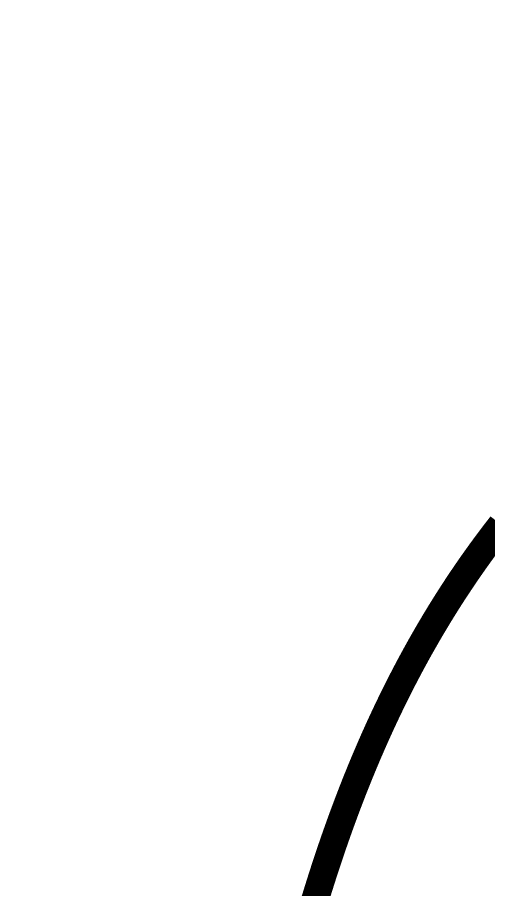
# Model space of a CAD drawing. Header units: inches. Extents: x -1574 to 492, y -294 to 234.
# Drawn here: x -738.393 to -736.261, y -148.552 to -144.599 of the extents above; entities that cross this region are included whole.
import ezdxf

# ---------------------------------------------------------------- set-up
doc = ezdxf.new("R2010")
doc.units = ezdxf.units.IN
doc.header["$MEASUREMENT"] = 0
doc.layers.add('EXTERIOR DIMS', color=7, linetype='Continuous')
doc.layers.add('EXTERIOR ELEC EQUIP', color=190, linetype='Continuous')
doc.styles.get("Standard").update_dxf_attribs({"font": 'ARIAL.TTF'})
doc.dimstyles.get("Standard").update_dxf_attribs({"dimtxt": 0.18, "dimasz": 0.18, "dimexe": 0.18, "dimexo": 0.0625, "dimgap": 0.09, "dimtad": 0, "dimtih": 1, "dimtoh": 1, "dimdec": 4, "dimzin": 0, "dimdsep": 46, "dimtxsty": 'Standard', "dimcen": 0.09, "dimadec": 0, "dimazin": 0, "dimtfac": 1, "dimtdec": 4, "dimtofl": 0, "dimtmove": 0, "dimatfit": 3, "dimfxl": 0, "dimtolj": 1, "dimtzin": 0, "dimarcsym": 0})

# ---------------------------------------------------------------- blocks, each defined once
blk = doc.blocks.new('*D95')
at = {"layer": 'Defpoints', "color": 0, "transparency": 16777216}
for p in [(-797.4576, -71.9047), (-797.4576, -114.9002), (-730.293, -152.1456)]:
    blk.add_point(p, dxfattribs=at)
at = {"layer": 'EXTERIOR DIMS', "color": 0, "lineweight": -2, "transparency": 16777216}
for p, q in [((-797.4576, -114.8377), (-797.4576, -71.7247)), ((-730.293, -152.0831), (-730.293, -71.7247)), ((-797.2776, -71.9047), (-764.2872, -71.9047)), ((-730.473, -71.9047), (-763.4633, -71.9047))]:
    blk.add_line(p, q, dxfattribs=at)
at = {"layer": 'EXTERIOR DIMS', "color": 0, "transparency": 16777216}
for points in [[(-797.2776, -71.8747), (-797.2776, -71.9347), (-797.4576, -71.9047)], [(-730.473, -71.8747), (-730.473, -71.9347), (-730.293, -71.9047)]]:
    blk.add_solid(points, dxfattribs=at)
at = {"layer": 'EXTERIOR DIMS', "color": 0, "transparency": 16777216, "insert": (-763.8753, -71.9047), "char_height": 0.18, "attachment_point": 5}
blk.add_mtext('\\A1;5\'-7 {\\H0.7x;\\S1/4;}"', dxfattribs=at)

msp = doc.modelspace()

# ---------------------------------------------------------------- linework, layer by layer
at = {"layer": 'EXTERIOR ELEC EQUIP', "color": 60, "const_width": 0.125}
msp.add_lwpolyline([(-737.047, -148.61434), (-737.04669, -148.61334), (-737.04639, -148.61234), (-737.04608, -148.61134), (-737.04578, -148.61034), (-737.04548, -148.60934), (-737.04517, -148.60834), (-737.04487, -148.60734), (-737.04456, -148.60634), (-737.04426, -148.60534), (-737.04396, -148.60434), (-737.04365, -148.60334), (-737.04335, -148.60234), (-737.04304, -148.60134), (-737.04274, -148.60034), (-737.04243, -148.59934), (-737.04213, -148.59834), (-737.04182, -148.59734), (-737.04152, -148.59634), (-737.04121, -148.59534), (-737.04091, -148.59434), (-737.0406, -148.59335), (-737.04029, -148.59235), (-737.03999, -148.59135), (-737.03968, -148.59035), (-737.03938, -148.58936), (-737.03907, -148.58836), (-737.03877, -148.58736), (-737.03846, -148.58636), (-737.03815, -148.58537), (-737.03785, -148.58437), (-737.03754, -148.58337), (-737.03723, -148.58238), (-737.03693, -148.58138), (-737.03662, -148.58038), (-737.03631, -148.57939), (-737.03601, -148.57839), (-737.0357, -148.5774), (-737.03539, -148.5764), (-737.03509, -148.57541), (-737.03478, -148.57441), (-737.03447, -148.57342), (-737.03416, -148.57242), (-737.03386, -148.57143), (-737.03355, -148.57043), (-737.03324, -148.56944), (-737.03293, -148.56844), (-737.03263, -148.56745), (-737.03232, -148.56646), (-737.03201, -148.56546), (-737.0317, -148.56447), (-737.03139, -148.56348), (-737.03108, -148.56248), (-737.03078, -148.56149), (-737.03047, -148.5605), (-737.03016, -148.55951), (-737.02985, -148.55851), (-737.02954, -148.55752), (-737.02923, -148.55653), (-737.02892, -148.55554), (-737.02861, -148.55455), (-737.0283, -148.55355), (-737.028, -148.55256), (-737.02769, -148.55157), (-737.02738, -148.55058), (-737.02707, -148.54959), (-737.02676, -148.5486), (-737.02645, -148.54761), (-737.02614, -148.54662), (-737.02583, -148.54563), (-737.02552, -148.54464), (-737.02521, -148.54365), (-737.0249, -148.54266), (-737.02459, -148.54167), (-737.02428, -148.54068), (-737.02397, -148.53969), (-737.02365, -148.5387), (-737.02334, -148.53771), (-737.02303, -148.53672), (-737.02272, -148.53573), (-737.02241, -148.53475), (-737.0221, -148.53376), (-737.02179, -148.53277), (-737.02148, -148.53178), (-737.02117, -148.53079), (-737.02085, -148.52981), (-737.02054, -148.52882), (-737.02023, -148.52783), (-737.01992, -148.52685), (-737.01961, -148.52586), (-737.01929, -148.52487), (-737.01898, -148.52389), (-737.01867, -148.5229), (-737.01836, -148.52191), (-737.01805, -148.52093), (-737.01773, -148.51994), (-737.01742, -148.51896), (-737.01711, -148.51797), (-737.0168, -148.51698), (-737.01648, -148.516), (-737.01617, -148.51501), (-737.01586, -148.51403), (-737.01554, -148.51304), (-737.01523, -148.51206), (-737.01492, -148.51108), (-737.0146, -148.51009), (-737.01429, -148.50911), (-737.01398, -148.50812), (-737.01366, -148.50714), (-737.01335, -148.50616), (-737.01303, -148.50517), (-737.01272, -148.50419), (-737.01241, -148.50321), (-737.01209, -148.50222), (-737.01178, -148.50124), (-737.01146, -148.50026), (-737.01115, -148.49928), (-737.01083, -148.4983), (-737.01052, -148.49731), (-737.0102, -148.49633), (-737.00989, -148.49535), (-737.00958, -148.49437), (-737.00926, -148.49339), (-737.00894, -148.49241), (-737.00863, -148.49143), (-737.00831, -148.49044), (-737.008, -148.48946), (-737.00768, -148.48848), (-737.00737, -148.4875), (-737.00705, -148.48652), (-737.00674, -148.48554), (-737.00642, -148.48456), (-737.0061, -148.48358), (-737.00579, -148.48261), (-737.00547, -148.48163), (-737.00516, -148.48065), (-737.00484, -148.47967), (-737.00452, -148.47869), (-737.00421, -148.47771), (-737.00389, -148.47673), (-737.00357, -148.47575), (-737.00326, -148.47478), (-737.00294, -148.4738), (-737.00262, -148.47282), (-737.0023, -148.47184), (-737.00199, -148.47087), (-737.00167, -148.46989), (-737.00135, -148.46891), (-737.00103, -148.46793), (-737.00072, -148.46696), (-737.0004, -148.46598), (-737.00008, -148.46501), (-736.99976, -148.46403), (-736.99944, -148.46305), (-736.99913, -148.46208), (-736.99881, -148.4611), (-736.99849, -148.46013), (-736.99817, -148.45915), (-736.99785, -148.45818), (-736.99753, -148.4572), (-736.99722, -148.45623), (-736.9969, -148.45525), (-736.99658, -148.45428), (-736.99626, -148.4533), (-736.99594, -148.45233), (-736.99562, -148.45135), (-736.9953, -148.45038), (-736.99498, -148.44941), (-736.99466, -148.44843), (-736.99434, -148.44746), (-736.99402, -148.44649), (-736.9937, -148.44551), (-736.99338, -148.44454), (-736.99306, -148.44357), (-736.99274, -148.4426), (-736.99242, -148.44162), (-736.9921, -148.44065), (-736.99178, -148.43968), (-736.99146, -148.43871), (-736.99114, -148.43774), (-736.99082, -148.43677), (-736.9905, -148.43579), (-736.99018, -148.43482), (-736.98986, -148.43385), (-736.98954, -148.43288), (-736.98922, -148.43191), (-736.98889, -148.43094), (-736.98857, -148.42997), (-736.98825, -148.429), (-736.98793, -148.42803), (-736.98761, -148.42706), (-736.98729, -148.42609), (-736.98696, -148.42512), (-736.98664, -148.42415), (-736.98632, -148.42318), (-736.986, -148.42222), (-736.98568, -148.42125), (-736.98535, -148.42028), (-736.98503, -148.41931), (-736.98471, -148.41834), (-736.98439, -148.41737), (-736.98406, -148.41641), (-736.98374, -148.41544), (-736.98342, -148.41447), (-736.9831, -148.4135), (-736.98277, -148.41254), (-736.98245, -148.41157), (-736.98213, -148.4106), (-736.9818, -148.40964), (-736.98148, -148.40867), (-736.98116, -148.4077), (-736.98083, -148.40674), (-736.98051, -148.40577), (-736.98018, -148.40481), (-736.97986, -148.40384), (-736.97954, -148.40288), (-736.97921, -148.40191), (-736.97889, -148.40095), (-736.97856, -148.39998), (-736.97824, -148.39902), (-736.97791, -148.39805), (-736.97759, -148.39709), (-736.97726, -148.39612), (-736.97694, -148.39516), (-736.97661, -148.39419), (-736.97629, -148.39323), (-736.97596, -148.39227), (-736.97564, -148.3913), (-736.97531, -148.39034), (-736.97499, -148.38938), (-736.97466, -148.38842), (-736.97434, -148.38745), (-736.97401, -148.38649), (-736.97369, -148.38553), (-736.97336, -148.38457), (-736.97303, -148.3836), (-736.97271, -148.38264), (-736.97238, -148.38168), (-736.97205, -148.38072), (-736.97173, -148.37976), (-736.9714, -148.3788), (-736.97108, -148.37784), (-736.97075, -148.37687), (-736.97042, -148.37591), (-736.97009, -148.37495), (-736.96977, -148.37399), (-736.96944, -148.37303), (-736.96911, -148.37207), (-736.96879, -148.37111), (-736.96846, -148.37015), (-736.96813, -148.3692), (-736.9678, -148.36824), (-736.96748, -148.36728), (-736.96715, -148.36632), (-736.96682, -148.36536), (-736.96649, -148.3644), (-736.96616, -148.36344), (-736.96584, -148.36248), (-736.96551, -148.36153), (-736.96518, -148.36057), (-736.96485, -148.35961), (-736.96452, -148.35865), (-736.96419, -148.3577), (-736.96386, -148.35674), (-736.96354, -148.35578), (-736.96321, -148.35483), (-736.96288, -148.35387), (-736.96255, -148.35291), (-736.96222, -148.35196), (-736.96189, -148.351), (-736.96156, -148.35004), (-736.96123, -148.34909), (-736.9609, -148.34813), (-736.96057, -148.34718), (-736.96024, -148.34622), (-736.95991, -148.34527), (-736.95958, -148.34431), (-736.95925, -148.34336), (-736.95892, -148.3424), (-736.95859, -148.34145), (-736.95826, -148.34049), (-736.95793, -148.33954), (-736.9576, -148.33859), (-736.95727, -148.33763), (-736.95694, -148.33668), (-736.95661, -148.33573), (-736.95628, -148.33477), (-736.95594, -148.33382), (-736.95561, -148.33287), (-736.95528, -148.33191), (-736.95495, -148.33096), (-736.95462, -148.33001), (-736.95429, -148.32906), (-736.95396, -148.32811), (-736.95362, -148.32715), (-736.95329, -148.3262), (-736.95296, -148.32525), (-736.95263, -148.3243), (-736.9523, -148.32335), (-736.95196, -148.3224), (-736.95163, -148.32145), (-736.9513, -148.3205), (-736.95097, -148.31955), (-736.95063, -148.3186), (-736.9503, -148.31765), (-736.94997, -148.3167), (-736.94963, -148.31575), (-736.9493, -148.3148), (-736.94897, -148.31385), (-736.94863, -148.3129), (-736.9483, -148.31195), (-736.94797, -148.311), (-736.94763, -148.31005), (-736.9473, -148.3091), (-736.94697, -148.30816), (-736.94663, -148.30721), (-736.9463, -148.30626), (-736.94596, -148.30531), (-736.94563, -148.30436), (-736.9453, -148.30342), (-736.94496, -148.30247), (-736.94463, -148.30152), (-736.94429, -148.30058), (-736.94396, -148.29963), (-736.94362, -148.29868), (-736.94329, -148.29774), (-736.94295, -148.29679), (-736.94262, -148.29584), (-736.94228, -148.2949), (-736.94195, -148.29395), (-736.94161, -148.29301), (-736.94128, -148.29206), (-736.94094, -148.29112), (-736.9406, -148.29017), (-736.94027, -148.28923), (-736.93993, -148.28828), (-736.9396, -148.28734), (-736.93926, -148.28639), (-736.93892, -148.28545), (-736.93859, -148.2845), (-736.93825, -148.28356), (-736.93792, -148.28262), (-736.93758, -148.28167), (-736.93724, -148.28073), (-736.93691, -148.27979), (-736.93657, -148.27884), (-736.93623, -148.2779), (-736.93589, -148.27696), (-736.93556, -148.27602), (-736.93522, -148.27507), (-736.93488, -148.27413), (-736.93455, -148.27319), (-736.93421, -148.27225), (-736.93387, -148.27131), (-736.93353, -148.27037), (-736.93319, -148.26942), (-736.93286, -148.26848), (-736.93252, -148.26754), (-736.93218, -148.2666), (-736.93184, -148.26566), (-736.9315, -148.26472), (-736.93116, -148.26378), (-736.93083, -148.26284), (-736.93049, -148.2619), (-736.93015, -148.26096), (-736.92981, -148.26002), (-736.92947, -148.25908), (-736.92913, -148.25814), (-736.92879, -148.25721), (-736.92845, -148.25627), (-736.92811, -148.25533), (-736.92777, -148.25439), (-736.92743, -148.25345), (-736.9271, -148.25251), (-736.92676, -148.25158), (-736.92642, -148.25064), (-736.92608, -148.2497), (-736.92574, -148.24876), (-736.9254, -148.24783), (-736.92505, -148.24689), (-736.92471, -148.24595), (-736.92437, -148.24502), (-736.92403, -148.24408), (-736.92369, -148.24314), (-736.92335, -148.24221), (-736.92301, -148.24127), (-736.92267, -148.24034), (-736.92233, -148.2394), (-736.92199, -148.23846), (-736.92165, -148.23753), (-736.9213, -148.23659), (-736.92096, -148.23566), (-736.92062, -148.23472), (-736.92028, -148.23379), (-736.91994, -148.23286), (-736.9196, -148.23192), (-736.91925, -148.23099), (-736.91891, -148.23005), (-736.91857, -148.22912), (-736.91823, -148.22819), (-736.91789, -148.22725), (-736.91754, -148.22632), (-736.9172, -148.22539), (-736.91686, -148.22445), (-736.91651, -148.22352), (-736.91617, -148.22259), (-736.91583, -148.22166), (-736.91549, -148.22073), (-736.91514, -148.21979), (-736.9148, -148.21886), (-736.91446, -148.21793), (-736.91411, -148.217), (-736.91377, -148.21607), (-736.91343, -148.21514), (-736.91308, -148.21421), (-736.91274, -148.21328), (-736.91239, -148.21235), (-736.91205, -148.21141), (-736.91171, -148.21048), (-736.91136, -148.20955), (-736.91102, -148.20863), (-736.91067, -148.2077), (-736.91033, -148.20677), (-736.90998, -148.20584), (-736.90964, -148.20491), (-736.90929, -148.20398), (-736.90895, -148.20305), (-736.9086, -148.20212), (-736.90826, -148.20119), (-736.90791, -148.20027), (-736.90757, -148.19934), (-736.90722, -148.19841), (-736.90688, -148.19748), (-736.90653, -148.19655), (-736.90618, -148.19563), (-736.90584, -148.1947), (-736.90549, -148.19377), (-736.90515, -148.19285), (-736.9048, -148.19192), (-736.90445, -148.19099), (-736.90411, -148.19007), (-736.90376, -148.18914), (-736.90341, -148.18821), (-736.90307, -148.18729), (-736.90272, -148.18636), (-736.90237, -148.18544), (-736.90203, -148.18451), (-736.90168, -148.18359), (-736.90133, -148.18266), (-736.90098, -148.18174), (-736.90064, -148.18081), (-736.90029, -148.17989), (-736.89994, -148.17897), (-736.89959, -148.17804), (-736.89925, -148.17712), (-736.8989, -148.17619), (-736.89855, -148.17527), (-736.8982, -148.17435), (-736.89785, -148.17342), (-736.89751, -148.1725), (-736.89716, -148.17158), (-736.89681, -148.17066), (-736.89646, -148.16973), (-736.89611, -148.16881), (-736.89576, -148.16789), (-736.89541, -148.16697), (-736.89506, -148.16605), (-736.89472, -148.16512), (-736.89437, -148.1642), (-736.89402, -148.16328), (-736.89367, -148.16236), (-736.89332, -148.16144), (-736.89297, -148.16052), (-736.89262, -148.1596), (-736.89227, -148.15868), (-736.89192, -148.15776), (-736.89157, -148.15684), (-736.89122, -148.15592), (-736.89087, -148.155), (-736.89052, -148.15408), (-736.89017, -148.15316), (-736.88982, -148.15224), (-736.88947, -148.15132), (-736.88912, -148.15041), (-736.88876, -148.14949), (-736.88841, -148.14857), (-736.88806, -148.14765), (-736.88771, -148.14673), (-736.88736, -148.14581), (-736.88701, -148.1449), (-736.88666, -148.14398), (-736.88631, -148.14306), (-736.88595, -148.14215), (-736.8856, -148.14123), (-736.88525, -148.14031), (-736.8849, -148.1394), (-736.88455, -148.13848), (-736.88419, -148.13756), (-736.88384, -148.13665), (-736.88349, -148.13573), (-736.88314, -148.13482), (-736.88278, -148.1339), (-736.88243, -148.13298), (-736.88208, -148.13207), (-736.88173, -148.13115), (-736.88137, -148.13024), (-736.88102, -148.12933), (-736.88067, -148.12841), (-736.88031, -148.1275), (-736.87996, -148.12658), (-736.87961, -148.12567), (-736.87925, -148.12476), (-736.8789, -148.12384), (-736.87854, -148.12293), (-736.87819, -148.12202), (-736.87784, -148.1211), (-736.87748, -148.12019), (-736.87713, -148.11928), (-736.87677, -148.11836), (-736.87642, -148.11745), (-736.87606, -148.11654), (-736.87571, -148.11563), (-736.87536, -148.11472), (-736.875, -148.1138), (-736.87465, -148.11289), (-736.87429, -148.11198), (-736.87393, -148.11107), (-736.87358, -148.11016), (-736.87322, -148.10925), (-736.87287, -148.10834), (-736.87251, -148.10743), (-736.87216, -148.10652), (-736.8718, -148.10561), (-736.87145, -148.1047), (-736.87109, -148.10379), (-736.87073, -148.10288), (-736.87038, -148.10197), (-736.87002, -148.10106), (-736.86966, -148.10015), (-736.86931, -148.09924), (-736.86895, -148.09834), (-736.8686, -148.09743), (-736.86824, -148.09652), (-736.86788, -148.09561), (-736.86752, -148.0947), (-736.86717, -148.0938), (-736.86681, -148.09289), (-736.86645, -148.09198), (-736.8661, -148.09107), (-736.86574, -148.09017), (-736.86538, -148.08926), (-736.86502, -148.08835), (-736.86466, -148.08745), (-736.86431, -148.08654), (-736.86395, -148.08564), (-736.86359, -148.08473), (-736.86323, -148.08382), (-736.86287, -148.08292), (-736.86252, -148.08201), (-736.86216, -148.08111), (-736.8618, -148.0802), (-736.86144, -148.0793), (-736.86108, -148.07839), (-736.86072, -148.07749), (-736.86036, -148.07659), (-736.86, -148.07568), (-736.85964, -148.07478), (-736.85928, -148.07387), (-736.85893, -148.07297), (-736.85857, -148.07207), (-736.85821, -148.07116), (-736.85785, -148.07026), (-736.85749, -148.06936), (-736.85713, -148.06846), (-736.85677, -148.06755), (-736.85641, -148.06665), (-736.85605, -148.06575), (-736.85569, -148.06485), (-736.85532, -148.06395), (-736.85496, -148.06304), (-736.8546, -148.06214), (-736.85424, -148.06124), (-736.85388, -148.06034), (-736.85352, -148.05944), (-736.85316, -148.05854), (-736.8528, -148.05764), (-736.85244, -148.05674), (-736.85208, -148.05584), (-736.85171, -148.05494), (-736.85135, -148.05404), (-736.85099, -148.05314), (-736.85063, -148.05224), (-736.85027, -148.05134), (-736.8499, -148.05044), (-736.84954, -148.04954), (-736.84918, -148.04864), (-736.84882, -148.04774), (-736.84846, -148.04685), (-736.84809, -148.04595), (-736.84773, -148.04505), (-736.84737, -148.04415), (-736.847, -148.04326), (-736.84664, -148.04236), (-736.84628, -148.04146), (-736.84591, -148.04056), (-736.84555, -148.03967), (-736.84519, -148.03877), (-736.84482, -148.03787), (-736.84446, -148.03698), (-736.8441, -148.03608), (-736.84373, -148.03518), (-736.84337, -148.03429), (-736.84301, -148.03339), (-736.84264, -148.0325), (-736.84228, -148.0316), (-736.84191, -148.03071), (-736.84155, -148.02981), (-736.84118, -148.02892), (-736.84082, -148.02802), (-736.84045, -148.02713), (-736.84009, -148.02623), (-736.83972, -148.02534), (-736.83936, -148.02445), (-736.83899, -148.02355), (-736.83863, -148.02266), (-736.83826, -148.02177), (-736.8379, -148.02087), (-736.83753, -148.01998), (-736.83717, -148.01909), (-736.8368, -148.0182), (-736.83644, -148.0173), (-736.83607, -148.01641), (-736.8357, -148.01552), (-736.83534, -148.01463), (-736.83497, -148.01373), (-736.8346, -148.01284), (-736.83424, -148.01195), (-736.83387, -148.01106), (-736.8335, -148.01017), (-736.83314, -148.00928), (-736.83277, -148.00839), (-736.8324, -148.0075), (-736.83204, -148.00661), (-736.83167, -148.00572), (-736.8313, -148.00483), (-736.83093, -148.00394), (-736.83057, -148.00305), (-736.8302, -148.00216), (-736.82983, -148.00127), (-736.82946, -148.00038), (-736.8291, -147.99949), (-736.82873, -147.9986), (-736.82836, -147.99772), (-736.82799, -147.99683), (-736.82762, -147.99594), (-736.82725, -147.99505), (-736.82689, -147.99416), (-736.82652, -147.99328), (-736.82615, -147.99239), (-736.82578, -147.9915), (-736.82541, -147.99061), (-736.82504, -147.98973), (-736.82467, -147.98884), (-736.8243, -147.98795), (-736.82393, -147.98707), (-736.82356, -147.98618), (-736.82319, -147.9853), (-736.82283, -147.98441), (-736.82246, -147.98352), (-736.82209, -147.98264), (-736.82172, -147.98175), (-736.82135, -147.98087), (-736.82098, -147.97998), (-736.8206, -147.9791), (-736.82023, -147.97821), (-736.81986, -147.97733), (-736.81949, -147.97645), (-736.81912, -147.97556), (-736.81875, -147.97468), (-736.81838, -147.97379), (-736.81801, -147.97291), (-736.81764, -147.97203), (-736.81727, -147.97114), (-736.8169, -147.97026), (-736.81652, -147.96938), (-736.81615, -147.9685), (-736.81578, -147.96761), (-736.81541, -147.96673), (-736.81504, -147.96585), (-736.81467, -147.96497), (-736.81429, -147.96409), (-736.81392, -147.9632), (-736.81355, -147.96232), (-736.81318, -147.96144), (-736.8128, -147.96056), (-736.81243, -147.95968), (-736.81206, -147.9588), (-736.81169, -147.95792), (-736.81131, -147.95704), (-736.81094, -147.95616), (-736.81057, -147.95528), (-736.81019, -147.9544), (-736.80982, -147.95352), (-736.80945, -147.95264), (-736.80907, -147.95176), (-736.8087, -147.95088), (-736.80833, -147.95), (-736.80795, -147.94912), (-736.80758, -147.94825), (-736.8072, -147.94737), (-736.80683, -147.94649), (-736.80646, -147.94561), (-736.80608, -147.94473), (-736.80571, -147.94386), (-736.80533, -147.94298), (-736.80496, -147.9421), (-736.80458, -147.94123), (-736.80421, -147.94035), (-736.80383, -147.93947), (-736.80346, -147.9386), (-736.80308, -147.93772), (-736.80271, -147.93684), (-736.80233, -147.93597), (-736.80196, -147.93509), (-736.80158, -147.93422), (-736.80121, -147.93334), (-736.80083, -147.93246), (-736.80045, -147.93159), (-736.80008, -147.93071), (-736.7997, -147.92984), (-736.79933, -147.92897), (-736.79895, -147.92809), (-736.79857, -147.92722), (-736.7982, -147.92634), (-736.79782, -147.92547), (-736.79744, -147.9246), (-736.79707, -147.92372), (-736.79669, -147.92285), (-736.79631, -147.92198), (-736.79594, -147.9211), (-736.79556, -147.92023), (-736.79518, -147.91936), (-736.7948, -147.91848), (-736.79443, -147.91761), (-736.79405, -147.91674), (-736.79367, -147.91587), (-736.79329, -147.915), (-736.79292, -147.91413), (-736.79254, -147.91325), (-736.79216, -147.91238), (-736.79178, -147.91151), (-736.7914, -147.91064), (-736.79102, -147.90977), (-736.79065, -147.9089), (-736.79027, -147.90803), (-736.78989, -147.90716), (-736.78951, -147.90629), (-736.78913, -147.90542), (-736.78875, -147.90455), (-736.78837, -147.90368), (-736.78799, -147.90281), (-736.78761, -147.90194), (-736.78723, -147.90107), (-736.78685, -147.90021), (-736.78647, -147.89934), (-736.78609, -147.89847), (-736.78572, -147.8976), (-736.78534, -147.89673), (-736.78495, -147.89586), (-736.78457, -147.895), (-736.78419, -147.89413), (-736.78381, -147.89326), (-736.78343, -147.8924), (-736.78305, -147.89153), (-736.78267, -147.89066), (-736.78229, -147.8898), (-736.78191, -147.88893), (-736.78153, -147.88806), (-736.78115, -147.8872), (-736.78077, -147.88633), (-736.78039, -147.88547), (-736.78, -147.8846), (-736.77962, -147.88373), (-736.77924, -147.88287), (-736.77886, -147.882), (-736.77848, -147.88114), (-736.7781, -147.88027), (-736.77771, -147.87941), (-736.77733, -147.87855), (-736.77695, -147.87768), (-736.77657, -147.87682), (-736.77618, -147.87595), (-736.7758, -147.87509), (-736.77542, -147.87423), (-736.77504, -147.87336), (-736.77465, -147.8725), (-736.77427, -147.87164), (-736.77389, -147.87078), (-736.7735, -147.86991), (-736.77312, -147.86905), (-736.77274, -147.86819), (-736.77235, -147.86733), (-736.77197, -147.86647), (-736.77159, -147.8656), (-736.7712, -147.86474), (-736.77082, -147.86388), (-736.77044, -147.86302), (-736.77005, -147.86216), (-736.76967, -147.8613), (-736.76928, -147.86044), (-736.7689, -147.85958), (-736.76851, -147.85872), (-736.76813, -147.85786), (-736.76774, -147.857), (-736.76736, -147.85614), (-736.76697, -147.85528), (-736.76659, -147.85442), (-736.7662, -147.85356), (-736.76582, -147.8527), (-736.76543, -147.85184), (-736.76505, -147.85098), (-736.76466, -147.85013), (-736.76428, -147.84927), (-736.76389, -147.84841), (-736.76351, -147.84755), (-736.76312, -147.84669), (-736.76273, -147.84584), (-736.76235, -147.84498), (-736.76196, -147.84412), (-736.76158, -147.84327), (-736.76119, -147.84241), (-736.7608, -147.84155), (-736.76042, -147.8407), (-736.76003, -147.83984), (-736.75964, -147.83898), (-736.75926, -147.83813), (-736.75887, -147.83727), (-736.75848, -147.83642), (-736.75809, -147.83556), (-736.75771, -147.83471), (-736.75732, -147.83385), (-736.75693, -147.833), (-736.75654, -147.83214), (-736.75616, -147.83129), (-736.75577, -147.83043), (-736.75538, -147.82958), (-736.75499, -147.82872), (-736.7546, -147.82787), (-736.75422, -147.82702), (-736.75383, -147.82616), (-736.75344, -147.82531), (-736.75305, -147.82446), (-736.75266, -147.8236), (-736.75227, -147.82275), (-736.75188, -147.8219), (-736.75149, -147.82105), (-736.75111, -147.82019), (-736.75072, -147.81934), (-736.75033, -147.81849), (-736.74994, -147.81764), (-736.74955, -147.81679), (-736.74916, -147.81594), (-736.74877, -147.81508), (-736.74838, -147.81423), (-736.74799, -147.81338), (-736.7476, -147.81253), (-736.74721, -147.81168), (-736.74682, -147.81083), (-736.74643, -147.80998), (-736.74604, -147.80913), (-736.74565, -147.80828), (-736.74526, -147.80743), (-736.74487, -147.80658), (-736.74447, -147.80573), (-736.74408, -147.80488), (-736.74369, -147.80404), (-736.7433, -147.80319), (-736.74291, -147.80234), (-736.74252, -147.80149), (-736.74213, -147.80064), (-736.74174, -147.79979), (-736.74134, -147.79895), (-736.74095, -147.7981), (-736.74056, -147.79725), (-736.74017, -147.7964), (-736.73978, -147.79556), (-736.73938, -147.79471), (-736.73899, -147.79386), (-736.7386, -147.79302), (-736.73821, -147.79217), (-736.73781, -147.79132), (-736.73742, -147.79048), (-736.73703, -147.78963), (-736.73664, -147.78879), (-736.73624, -147.78794), (-736.73585, -147.78709), (-736.73546, -147.78625), (-736.73506, -147.7854), (-736.73467, -147.78456), (-736.73428, -147.78372), (-736.73388, -147.78287), (-736.73349, -147.78203), (-736.7331, -147.78118), (-736.7327, -147.78034), (-736.73231, -147.77949), (-736.73191, -147.77865), (-736.73152, -147.77781), (-736.73113, -147.77696), (-736.73073, -147.77612), (-736.73034, -147.77528), (-736.72994, -147.77444), (-736.72955, -147.77359), (-736.72915, -147.77275), (-736.72876, -147.77191), (-736.72836, -147.77107), (-736.72797, -147.77023), (-736.72757, -147.76938), (-736.72718, -147.76854), (-736.72678, -147.7677), (-736.72639, -147.76686), (-736.72599, -147.76602), (-736.72559, -147.76518), (-736.7252, -147.76434), (-736.7248, -147.7635), (-736.72441, -147.76266), (-736.72401, -147.76182), (-736.72361, -147.76098), (-736.72322, -147.76014), (-736.72282, -147.7593), (-736.72242, -147.75846), (-736.72203, -147.75762), (-736.72163, -147.75678), (-736.72123, -147.75594), (-736.72084, -147.7551), (-736.72044, -147.75426), (-736.72004, -147.75343), (-736.71965, -147.75259), (-736.71925, -147.75175), (-736.71885, -147.75091), (-736.71845, -147.75007), (-736.71806, -147.74924), (-736.71766, -147.7484), (-736.71726, -147.74756), (-736.71686, -147.74673), (-736.71646, -147.74589), (-736.71607, -147.74505), (-736.71567, -147.74422), (-736.71527, -147.74338), (-736.71487, -147.74254), (-736.71447, -147.74171), (-736.71407, -147.74087), (-736.71367, -147.74004), (-736.71328, -147.7392), (-736.71288, -147.73837), (-736.71248, -147.73753), (-736.71208, -147.7367), (-736.71168, -147.73586), (-736.71128, -147.73503), (-736.71088, -147.73419), (-736.71048, -147.73336), (-736.71008, -147.73253), (-736.70968, -147.73169), (-736.70928, -147.73086), (-736.70888, -147.73002), (-736.70848, -147.72919), (-736.70808, -147.72836), (-736.70768, -147.72753), (-736.70728, -147.72669), (-736.70688, -147.72586), (-736.70648, -147.72503), (-736.70608, -147.7242), (-736.70568, -147.72336), (-736.70528, -147.72253), (-736.70488, -147.7217), (-736.70447, -147.72087), (-736.70407, -147.72004), (-736.70367, -147.71921), (-736.70327, -147.71838), (-736.70287, -147.71754), (-736.70247, -147.71671), (-736.70207, -147.71588), (-736.70166, -147.71505), (-736.70126, -147.71422), (-736.70086, -147.71339), (-736.70046, -147.71256), (-736.70006, -147.71173), (-736.69965, -147.7109), (-736.69925, -147.71008), (-736.69885, -147.70925), (-736.69845, -147.70842), (-736.69804, -147.70759), (-736.69764, -147.70676), (-736.69724, -147.70593), (-736.69683, -147.7051), (-736.69643, -147.70428), (-736.69603, -147.70345), (-736.69562, -147.70262), (-736.69522, -147.70179), (-736.69482, -147.70097), (-736.69441, -147.70014), (-736.69401, -147.69931), (-736.69361, -147.69849), (-736.6932, -147.69766), (-736.6928, -147.69683), (-736.69239, -147.69601), (-736.69199, -147.69518), (-736.69158, -147.69435), (-736.69118, -147.69353), (-736.69078, -147.6927), (-736.69037, -147.69188), (-736.68997, -147.69105), (-736.68956, -147.69023), (-736.68916, -147.6894), (-736.68875, -147.68858), (-736.68835, -147.68775), (-736.68794, -147.68693), (-736.68754, -147.6861), (-736.68713, -147.68528), (-736.68672, -147.68446), (-736.68632, -147.68363), (-736.68591, -147.68281), (-736.68551, -147.68199), (-736.6851, -147.68116), (-736.6847, -147.68034), (-736.68429, -147.67952), (-736.68388, -147.6787), (-736.68348, -147.67787), (-736.68307, -147.67705), (-736.68266, -147.67623), (-736.68226, -147.67541), (-736.68185, -147.67459), (-736.68144, -147.67376), (-736.68104, -147.67294), (-736.68063, -147.67212), (-736.68022, -147.6713), (-736.67981, -147.67048), (-736.67941, -147.66966), (-736.679, -147.66884), (-736.67859, -147.66802), (-736.67818, -147.6672), (-736.67778, -147.66638), (-736.67737, -147.66556), (-736.67696, -147.66474), (-736.67655, -147.66392), (-736.67614, -147.6631), (-736.67574, -147.66228), (-736.67533, -147.66146), (-736.67492, -147.66064), (-736.67451, -147.65982), (-736.6741, -147.65901), (-736.67369, -147.65819), (-736.67328, -147.65737), (-736.67287, -147.65655), (-736.67247, -147.65573), (-736.67206, -147.65492), (-736.67165, -147.6541), (-736.67124, -147.65328), (-736.67083, -147.65247), (-736.67042, -147.65165), (-736.67001, -147.65083), (-736.6696, -147.65002), (-736.66919, -147.6492), (-736.66878, -147.64838), (-736.66837, -147.64757), (-736.66796, -147.64675), (-736.66755, -147.64594), (-736.66714, -147.64512), (-736.66673, -147.64431), (-736.66632, -147.64349), (-736.66591, -147.64268), (-736.66549, -147.64186), (-736.66508, -147.64105), (-736.66467, -147.64023), (-736.66426, -147.63942), (-736.66385, -147.6386), (-736.66344, -147.63779), (-736.66303, -147.63698), (-736.66262, -147.63616), (-736.6622, -147.63535), (-736.66179, -147.63454), (-736.66138, -147.63372), (-736.66097, -147.63291), (-736.66056, -147.6321), (-736.66014, -147.63128), (-736.65973, -147.63047), (-736.65932, -147.62966), (-736.65891, -147.62885), (-736.65849, -147.62804), (-736.65808, -147.62723), (-736.65767, -147.62641), (-736.65726, -147.6256), (-736.65684, -147.62479), (-736.65643, -147.62398), (-736.65602, -147.62317), (-736.6556, -147.62236), (-736.65519, -147.62155), (-736.65478, -147.62074), (-736.65436, -147.61993), (-736.65395, -147.61912), (-736.65354, -147.61831), (-736.65312, -147.6175), (-736.65271, -147.61669), (-736.65229, -147.61588), (-736.65188, -147.61507), (-736.65147, -147.61426), (-736.65105, -147.61345), (-736.65064, -147.61265), (-736.65022, -147.61184), (-736.64981, -147.61103), (-736.64939, -147.61022), (-736.64898, -147.60941), (-736.64856, -147.60861), (-736.64815, -147.6078), (-736.64773, -147.60699), (-736.64732, -147.60618), (-736.6469, -147.60538), (-736.64649, -147.60457), (-736.64607, -147.60376), (-736.64565, -147.60296), (-736.64524, -147.60215), (-736.64482, -147.60135), (-736.64441, -147.60054), (-736.64399, -147.59973), (-736.64357, -147.59893), (-736.64316, -147.59812), (-736.64274, -147.59732), (-736.64233, -147.59651), (-736.64191, -147.59571), (-736.64149, -147.5949), (-736.64108, -147.5941), (-736.64066, -147.59329), (-736.64024, -147.59249), (-736.63982, -147.59169), (-736.63941, -147.59088), (-736.63899, -147.59008), (-736.63857, -147.58928), (-736.63815, -147.58847), (-736.63774, -147.58767), (-736.63732, -147.58687), (-736.6369, -147.58606), (-736.63648, -147.58526), (-736.63607, -147.58446), (-736.63565, -147.58366), (-736.63523, -147.58285), (-736.63481, -147.58205), (-736.63439, -147.58125), (-736.63397, -147.58045), (-736.63356, -147.57965), (-736.63314, -147.57885), (-736.63272, -147.57804), (-736.6323, -147.57724), (-736.63188, -147.57644), (-736.63146, -147.57564), (-736.63104, -147.57484), (-736.63062, -147.57404), (-736.6302, -147.57324), (-736.62978, -147.57244), (-736.62936, -147.57164), (-736.62894, -147.57084), (-736.62852, -147.57004), (-736.6281, -147.56924), (-736.62768, -147.56845), (-736.62726, -147.56765), (-736.62684, -147.56685), (-736.62642, -147.56605), (-736.626, -147.56525), (-736.62558, -147.56445), (-736.62516, -147.56366), (-736.62474, -147.56286), (-736.62432, -147.56206), (-736.6239, -147.56126), (-736.62348, -147.56047), (-736.62306, -147.55967), (-736.62264, -147.55887), (-736.62221, -147.55807), (-736.62179, -147.55728), (-736.62137, -147.55648), (-736.62095, -147.55569), (-736.62053, -147.55489), (-736.62011, -147.55409), (-736.61968, -147.5533), (-736.61926, -147.5525), (-736.61884, -147.55171), (-736.61842, -147.55091), (-736.618, -147.55012), (-736.61757, -147.54932), (-736.61715, -147.54853), (-736.61673, -147.54773), (-736.61631, -147.54694), (-736.61588, -147.54614), (-736.61546, -147.54535), (-736.61504, -147.54456), (-736.61461, -147.54376), (-736.61419, -147.54297), (-736.61377, -147.54218), (-736.61334, -147.54138), (-736.61292, -147.54059), (-736.6125, -147.5398), (-736.61207, -147.539), (-736.61165, -147.53821), (-736.61123, -147.53742), (-736.6108, -147.53663), (-736.61038, -147.53584), (-736.60995, -147.53504), (-736.60953, -147.53425), (-736.6091, -147.53346), (-736.60868, -147.53267), (-736.60826, -147.53188), (-736.60783, -147.53109), (-736.60741, -147.5303), (-736.60698, -147.52951), (-736.60656, -147.52872), (-736.60613, -147.52793), (-736.60571, -147.52714), (-736.60528, -147.52635), (-736.60485, -147.52556), (-736.60443, -147.52477), (-736.604, -147.52398), (-736.60358, -147.52319), (-736.60315, -147.5224), (-736.60273, -147.52161), (-736.6023, -147.52082), (-736.60187, -147.52003), (-736.60145, -147.51924), (-736.60102, -147.51846), (-736.60059, -147.51767), (-736.60017, -147.51688), (-736.59974, -147.51609), (-736.59931, -147.51531), (-736.59889, -147.51452), (-736.59846, -147.51373), (-736.59803, -147.51294), (-736.59761, -147.51216), (-736.59718, -147.51137), (-736.59675, -147.51058), (-736.59632, -147.5098), (-736.5959, -147.50901), (-736.59547, -147.50823), (-736.59504, -147.50744), (-736.59461, -147.50665), (-736.59419, -147.50587), (-736.59376, -147.50508), (-736.59333, -147.5043), (-736.5929, -147.50351), (-736.59247, -147.50273), (-736.59205, -147.50194), (-736.59162, -147.50116), (-736.59119, -147.50038), (-736.59076, -147.49959), (-736.59033, -147.49881), (-736.5899, -147.49802), (-736.58947, -147.49724), (-736.58904, -147.49646), (-736.58861, -147.49567), (-736.58819, -147.49489), (-736.58776, -147.49411), (-736.58733, -147.49333), (-736.5869, -147.49254), (-736.58647, -147.49176), (-736.58604, -147.49098), (-736.58561, -147.4902), (-736.58518, -147.48941), (-736.58475, -147.48863), (-736.58432, -147.48785), (-736.58389, -147.48707), (-736.58346, -147.48629), (-736.58303, -147.48551), (-736.5826, -147.48473), (-736.58216, -147.48395), (-736.58173, -147.48317), (-736.5813, -147.48239), (-736.58087, -147.48161), (-736.58044, -147.48083), (-736.58001, -147.48005), (-736.57958, -147.47927), (-736.57915, -147.47849), (-736.57872, -147.47771), (-736.57828, -147.47693), (-736.57785, -147.47615), (-736.57742, -147.47537), (-736.57699, -147.47459), (-736.57656, -147.47381), (-736.57612, -147.47303), (-736.57569, -147.47226), (-736.57526, -147.47148), (-736.57483, -147.4707), (-736.57439, -147.46992), (-736.57396, -147.46915), (-736.57353, -147.46837), (-736.5731, -147.46759), (-736.57266, -147.46681), (-736.57223, -147.46604), (-736.5718, -147.46526), (-736.57136, -147.46448), (-736.57093, -147.46371), (-736.5705, -147.46293), (-736.57006, -147.46216), (-736.56963, -147.46138), (-736.5692, -147.46061), (-736.56876, -147.45983), (-736.56833, -147.45905), (-736.5679, -147.45828), (-736.56746, -147.4575), (-736.56703, -147.45673), (-736.56659, -147.45596), (-736.56616, -147.45518), (-736.56572, -147.45441), (-736.56529, -147.45363), (-736.56486, -147.45286), (-736.56442, -147.45209), (-736.56399, -147.45131), (-736.56355, -147.45054), (-736.56312, -147.44977), (-736.56268, -147.44899), (-736.56225, -147.44822), (-736.56181, -147.44745), (-736.56137, -147.44667), (-736.56094, -147.4459), (-736.5605, -147.44513), (-736.56007, -147.44436), (-736.55963, -147.44359), (-736.5592, -147.44281), (-736.55876, -147.44204), (-736.55832, -147.44127), (-736.55789, -147.4405), (-736.55745, -147.43973), (-736.55701, -147.43896), (-736.55658, -147.43819), (-736.55614, -147.43742), (-736.5557, -147.43665), (-736.55527, -147.43588), (-736.55483, -147.43511), (-736.55439, -147.43434), (-736.55396, -147.43357), (-736.55352, -147.4328), (-736.55308, -147.43203), (-736.55264, -147.43126), (-736.55221, -147.43049), (-736.55177, -147.42972), (-736.55133, -147.42895), (-736.55089, -147.42818), (-736.55046, -147.42742), (-736.55002, -147.42665), (-736.54958, -147.42588), (-736.54914, -147.42511), (-736.5487, -147.42434), (-736.54827, -147.42358), (-736.54783, -147.42281), (-736.54739, -147.42204), (-736.54695, -147.42128), (-736.54651, -147.42051), (-736.54607, -147.41974), (-736.54563, -147.41898), (-736.54519, -147.41821), (-736.54475, -147.41744), (-736.54431, -147.41668), (-736.54388, -147.41591), (-736.54344, -147.41515), (-736.543, -147.41438), (-736.54256, -147.41361), (-736.54212, -147.41285), (-736.54168, -147.41208), (-736.54124, -147.41132), (-736.5408, -147.41056), (-736.54036, -147.40979), (-736.53992, -147.40903), (-736.53948, -147.40826), (-736.53904, -147.4075), (-736.5386, -147.40674), (-736.53815, -147.40597), (-736.53771, -147.40521), (-736.53727, -147.40444), (-736.53683, -147.40368), (-736.53639, -147.40292), (-736.53595, -147.40216), (-736.53551, -147.40139), (-736.53507, -147.40063), (-736.53463, -147.39987), (-736.53418, -147.39911), (-736.53374, -147.39834), (-736.5333, -147.39758), (-736.53286, -147.39682), (-736.53242, -147.39606), (-736.53197, -147.3953), (-736.53153, -147.39454), (-736.53109, -147.39378), (-736.53065, -147.39302), (-736.53021, -147.39226), (-736.52976, -147.3915), (-736.52932, -147.39073), (-736.52888, -147.38997), (-736.52844, -147.38921), (-736.52799, -147.38846), (-736.52755, -147.3877), (-736.52711, -147.38694), (-736.52666, -147.38618), (-736.52622, -147.38542), (-736.52578, -147.38466), (-736.52533, -147.3839), (-736.52489, -147.38314), (-736.52445, -147.38238), (-736.524, -147.38163), (-736.52356, -147.38087), (-736.52311, -147.38011), (-736.52267, -147.37935), (-736.52223, -147.37859), (-736.52178, -147.37784), (-736.52134, -147.37708), (-736.52089, -147.37632), (-736.52045, -147.37557), (-736.52, -147.37481), (-736.51956, -147.37405), (-736.51911, -147.3733), (-736.51867, -147.37254), (-736.51822, -147.37178), (-736.51778, -147.37103), (-736.51733, -147.37027), (-736.51689, -147.36952), (-736.51644, -147.36876), (-736.516, -147.36801), (-736.51555, -147.36725), (-736.5151, -147.3665), (-736.51466, -147.36574), (-736.51421, -147.36499), (-736.51377, -147.36423), (-736.51332, -147.36348), (-736.51287, -147.36272), (-736.51243, -147.36197), (-736.51198, -147.36122), (-736.51154, -147.36046), (-736.51109, -147.35971), (-736.51064, -147.35896), (-736.5102, -147.3582), (-736.50975, -147.35745), (-736.5093, -147.3567), (-736.50885, -147.35594), (-736.50841, -147.35519), (-736.50796, -147.35444), (-736.50751, -147.35369), (-736.50706, -147.35294), (-736.50662, -147.35218), (-736.50617, -147.35143), (-736.50572, -147.35068), (-736.50527, -147.34993), (-736.50483, -147.34918), (-736.50438, -147.34843), (-736.50393, -147.34768), (-736.50348, -147.34693), (-736.50303, -147.34618), (-736.50258, -147.34543), (-736.50214, -147.34468), (-736.50169, -147.34393), (-736.50124, -147.34318), (-736.50079, -147.34243), (-736.50034, -147.34168), (-736.49989, -147.34093), (-736.49944, -147.34018), (-736.49899, -147.33943), (-736.49854, -147.33868), (-736.49809, -147.33793), (-736.49764, -147.33718), (-736.49719, -147.33644), (-736.49674, -147.33569), (-736.49629, -147.33494), (-736.49584, -147.33419), (-736.49539, -147.33345), (-736.49494, -147.3327), (-736.49449, -147.33195), (-736.49404, -147.3312), (-736.49359, -147.33046), (-736.49314, -147.32971), (-736.49269, -147.32896), (-736.49224, -147.32822), (-736.49179, -147.32747), (-736.49134, -147.32672), (-736.49089, -147.32598), (-736.49044, -147.32523), (-736.48999, -147.32449), (-736.48954, -147.32374), (-736.48908, -147.323), (-736.48863, -147.32225), (-736.48818, -147.32151), (-736.48773, -147.32076), (-736.48728, -147.32002), (-736.48683, -147.31927), (-736.48637, -147.31853), (-736.48592, -147.31778), (-736.48547, -147.31704), (-736.48502, -147.3163), (-736.48456, -147.31555), (-736.48411, -147.31481), (-736.48366, -147.31407), (-736.48321, -147.31332), (-736.48275, -147.31258), (-736.4823, -147.31184), (-736.48185, -147.3111), (-736.4814, -147.31035), (-736.48094, -147.30961), (-736.48049, -147.30887), (-736.48004, -147.30813), (-736.47958, -147.30738), (-736.47913, -147.30664), (-736.47867, -147.3059), (-736.47822, -147.30516), (-736.47777, -147.30442), (-736.47731, -147.30368), (-736.47686, -147.30294), (-736.47641, -147.3022), (-736.47595, -147.30146), (-736.4755, -147.30072), (-736.47504, -147.29998), (-736.47459, -147.29924), (-736.47413, -147.2985), (-736.47368, -147.29776), (-736.47322, -147.29702), (-736.47277, -147.29628), (-736.47231, -147.29554), (-736.47186, -147.2948), (-736.4714, -147.29406), (-736.47095, -147.29332), (-736.47049, -147.29258), (-736.47004, -147.29185), (-736.46958, -147.29111), (-736.46913, -147.29037), (-736.46867, -147.28963), (-736.46821, -147.28889), (-736.46776, -147.28816), (-736.4673, -147.28742), (-736.46685, -147.28668), (-736.46639, -147.28595), (-736.46593, -147.28521), (-736.46548, -147.28447), (-736.46502, -147.28374), (-736.46456, -147.283), (-736.46411, -147.28226), (-736.46365, -147.28153), (-736.46319, -147.28079), (-736.46274, -147.28006), (-736.46228, -147.27932), (-736.46182, -147.27858), (-736.46137, -147.27785), (-736.46091, -147.27711), (-736.46045, -147.27638), (-736.45999, -147.27564), (-736.45954, -147.27491), (-736.45908, -147.27418), (-736.45862, -147.27344), (-736.45816, -147.27271), (-736.4577, -147.27197), (-736.45725, -147.27124), (-736.45679, -147.27051), (-736.45633, -147.26977), (-736.45587, -147.26904), (-736.45541, -147.26831), (-736.45495, -147.26757), (-736.45449, -147.26684), (-736.45404, -147.26611), (-736.45358, -147.26538), (-736.45312, -147.26464), (-736.45266, -147.26391), (-736.4522, -147.26318), (-736.45174, -147.26245), (-736.45128, -147.26172), (-736.45082, -147.26099), (-736.45036, -147.26025), (-736.4499, -147.25952), (-736.44944, -147.25879), (-736.44898, -147.25806), (-736.44852, -147.25733), (-736.44806, -147.2566), (-736.4476, -147.25587), (-736.44714, -147.25514), (-736.44668, -147.25441), (-736.44622, -147.25368), (-736.44576, -147.25295), (-736.4453, -147.25222), (-736.44484, -147.25149), (-736.44438, -147.25076), (-736.44392, -147.25003), (-736.44346, -147.24931), (-736.44299, -147.24858), (-736.44253, -147.24785), (-736.44207, -147.24712), (-736.44161, -147.24639), (-736.44115, -147.24566), (-736.44069, -147.24494), (-736.44023, -147.24421), (-736.43976, -147.24348), (-736.4393, -147.24275), (-736.43884, -147.24203), (-736.43838, -147.2413), (-736.43792, -147.24057), (-736.43745, -147.23985), (-736.43699, -147.23912), (-736.43653, -147.23839), (-736.43607, -147.23767), (-736.4356, -147.23694), (-736.43514, -147.23622), (-736.43468, -147.23549), (-736.43421, -147.23476), (-736.43375, -147.23404), (-736.43329, -147.23331), (-736.43282, -147.23259), (-736.43236, -147.23186), (-736.4319, -147.23114), (-736.43143, -147.23041), (-736.43097, -147.22969), (-736.43051, -147.22897), (-736.43004, -147.22824), (-736.42958, -147.22752), (-736.42911, -147.22679), (-736.42865, -147.22607), (-736.42819, -147.22535), (-736.42772, -147.22462), (-736.42726, -147.2239), (-736.42679, -147.22318), (-736.42633, -147.22246), (-736.42586, -147.22173), (-736.4254, -147.22101), (-736.42493, -147.22029), (-736.42447, -147.21957), (-736.424, -147.21884), (-736.42354, -147.21812), (-736.42307, -147.2174), (-736.42261, -147.21668), (-736.42214, -147.21596), (-736.42168, -147.21524), (-736.42121, -147.21452), (-736.42075, -147.2138), (-736.42028, -147.21307), (-736.41981, -147.21235), (-736.41935, -147.21163), (-736.41888, -147.21091), (-736.41842, -147.21019), (-736.41795, -147.20947), (-736.41748, -147.20875), (-736.41702, -147.20803), (-736.41655, -147.20732), (-736.41608, -147.2066), (-736.41562, -147.20588), (-736.41515, -147.20516), (-736.41468, -147.20444), (-736.41422, -147.20372), (-736.41375, -147.203), (-736.41328, -147.20228), (-736.41281, -147.20157), (-736.41235, -147.20085), (-736.41188, -147.20013), (-736.41141, -147.19941), (-736.41094, -147.1987), (-736.41048, -147.19798), (-736.41001, -147.19726), (-736.40954, -147.19655), (-736.40907, -147.19583), (-736.4086, -147.19511), (-736.40813, -147.1944), (-736.40767, -147.19368), (-736.4072, -147.19296), (-736.40673, -147.19225), (-736.40626, -147.19153), (-736.40579, -147.19082), (-736.40532, -147.1901), (-736.40485, -147.18939), (-736.40438, -147.18867), (-736.40392, -147.18796), (-736.40345, -147.18724), (-736.40298, -147.18653), (-736.40251, -147.18581), (-736.40204, -147.1851), (-736.40157, -147.18438), (-736.4011, -147.18367), (-736.40063, -147.18295), (-736.40016, -147.18224), (-736.39969, -147.18153), (-736.39922, -147.18081), (-736.39875, -147.1801), (-736.39828, -147.17939), (-736.39781, -147.17868), (-736.39734, -147.17796), (-736.39687, -147.17725), (-736.3964, -147.17654), (-736.39592, -147.17583), (-736.39545, -147.17511), (-736.39498, -147.1744), (-736.39451, -147.17369), (-736.39404, -147.17298), (-736.39357, -147.17227), (-736.3931, -147.17156), (-736.39263, -147.17084), (-736.39216, -147.17013), (-736.39168, -147.16942), (-736.39121, -147.16871), (-736.39074, -147.168), (-736.39027, -147.16729), (-736.3898, -147.16658), (-736.38932, -147.16587), (-736.38885, -147.16516), (-736.38838, -147.16445), (-736.38791, -147.16374), (-736.38743, -147.16303), (-736.38696, -147.16232), (-736.38649, -147.16162), (-736.38602, -147.16091), (-736.38554, -147.1602), (-736.38507, -147.15949), (-736.3846, -147.15878), (-736.38412, -147.15807), (-736.38365, -147.15737), (-736.38318, -147.15666), (-736.3827, -147.15595), (-736.38223, -147.15524), (-736.38176, -147.15453), (-736.38128, -147.15383), (-736.38081, -147.15312), (-736.38034, -147.15241), (-736.37986, -147.15171), (-736.37939, -147.151), (-736.37891, -147.15029), (-736.37844, -147.14959), (-736.37796, -147.14888), (-736.37749, -147.14818), (-736.37702, -147.14747), (-736.37654, -147.14676), (-736.37607, -147.14606), (-736.37559, -147.14535), (-736.37512, -147.14465), (-736.37464, -147.14394), (-736.37417, -147.14324), (-736.37369, -147.14253), (-736.37322, -147.14183), (-736.37274, -147.14113), (-736.37226, -147.14042), (-736.37179, -147.13972), (-736.37131, -147.13901), (-736.37084, -147.13831), (-736.37036, -147.13761), (-736.36989, -147.1369), (-736.36941, -147.1362), (-736.36893, -147.1355), (-736.36846, -147.13479), (-736.36798, -147.13409), (-736.3675, -147.13339), (-736.36703, -147.13269), (-736.36655, -147.13198), (-736.36607, -147.13128), (-736.3656, -147.13058), (-736.36512, -147.12988), (-736.36464, -147.12918), (-736.36417, -147.12848), (-736.36369, -147.12777), (-736.36321, -147.12707), (-736.36273, -147.12637), (-736.36226, -147.12567), (-736.36178, -147.12497), (-736.3613, -147.12427), (-736.36082, -147.12357), (-736.36035, -147.12287), (-736.35987, -147.12217), (-736.35939, -147.12147), (-736.35891, -147.12077), (-736.35843, -147.12007), (-736.35795, -147.11937), (-736.35748, -147.11867), (-736.357, -147.11797), (-736.35652, -147.11727), (-736.35604, -147.11658), (-736.35556, -147.11588), (-736.35508, -147.11518), (-736.3546, -147.11448), (-736.35412, -147.11378), (-736.35365, -147.11308), (-736.35317, -147.11239), (-736.35269, -147.11169), (-736.35221, -147.11099), (-736.35173, -147.11029), (-736.35125, -147.1096), (-736.35077, -147.1089), (-736.35029, -147.1082), (-736.34981, -147.10751), (-736.34933, -147.10681), (-736.34885, -147.10611), (-736.34837, -147.10542), (-736.34789, -147.10472), (-736.34741, -147.10403), (-736.34693, -147.10333), (-736.34645, -147.10263), (-736.34597, -147.10194), (-736.34548, -147.10124), (-736.345, -147.10055), (-736.34452, -147.09985), (-736.34404, -147.09916), (-736.34356, -147.09846), (-736.34308, -147.09777), (-736.3426, -147.09708), (-736.34212, -147.09638), (-736.34163, -147.09569), (-736.34115, -147.09499), (-736.34067, -147.0943), (-736.34019, -147.09361), (-736.33971, -147.09291), (-736.33923, -147.09222), (-736.33874, -147.09153), (-736.33826, -147.09084), (-736.33778, -147.09014), (-736.3373, -147.08945), (-736.33681, -147.08876), (-736.33633, -147.08807), (-736.33585, -147.08737), (-736.33537, -147.08668), (-736.33488, -147.08599), (-736.3344, -147.0853), (-736.33392, -147.08461), (-736.33343, -147.08392), (-736.33295, -147.08322), (-736.33247, -147.08253), (-736.33198, -147.08184), (-736.3315, -147.08115), (-736.33102, -147.08046), (-736.33053, -147.07977), (-736.33005, -147.07908), (-736.32957, -147.07839), (-736.32908, -147.0777), (-736.3286, -147.07701), (-736.32811, -147.07632), (-736.32763, -147.07563), (-736.32714, -147.07494), (-736.32666, -147.07426), (-736.32618, -147.07357), (-736.32569, -147.07288), (-736.32521, -147.07219), (-736.32472, -147.0715), (-736.32424, -147.07081), (-736.32375, -147.07012), (-736.32327, -147.06944), (-736.32278, -147.06875), (-736.3223, -147.06806), (-736.32181, -147.06737), (-736.32132, -147.06669), (-736.32084, -147.066), (-736.32035, -147.06531), (-736.31987, -147.06463), (-736.31938, -147.06394), (-736.3189, -147.06325), (-736.31841, -147.06257), (-736.31792, -147.06188), (-736.31744, -147.06119), (-736.31695, -147.06051), (-736.31646, -147.05982), (-736.31598, -147.05914), (-736.31549, -147.05845), (-736.315, -147.05777), (-736.31452, -147.05708), (-736.31403, -147.0564), (-736.31354, -147.05571), (-736.31306, -147.05503), (-736.31257, -147.05434), (-736.31208, -147.05366), (-736.3116, -147.05297), (-736.31111, -147.05229), (-736.31062, -147.05161), (-736.31013, -147.05092), (-736.30965, -147.05024), (-736.30916, -147.04956), (-736.30867, -147.04887), (-736.30818, -147.04819), (-736.30769, -147.04751), (-736.30721, -147.04683), (-736.30672, -147.04614), (-736.30623, -147.04546), (-736.30574, -147.04478), (-736.30525, -147.0441), (-736.30476, -147.04341), (-736.30427, -147.04273), (-736.30379, -147.04205), (-736.3033, -147.04137), (-736.30281, -147.04069), (-736.30232, -147.04001), (-736.30183, -147.03933), (-736.30134, -147.03865), (-736.30085, -147.03796), (-736.30036, -147.03728), (-736.29987, -147.0366), (-736.29938, -147.03592), (-736.29889, -147.03524), (-736.2984, -147.03456), (-736.29791, -147.03388), (-736.29742, -147.0332), (-736.29693, -147.03253), (-736.29644, -147.03185), (-736.29595, -147.03117), (-736.29546, -147.03049), (-736.29497, -147.02981), (-736.29448, -147.02913), (-736.29399, -147.02845), (-736.2935, -147.02777), (-736.29301, -147.0271), (-736.29252, -147.02642), (-736.29203, -147.02574), (-736.29153, -147.02506), (-736.29104, -147.02438), (-736.29055, -147.02371), (-736.29006, -147.02303), (-736.28957, -147.02235), (-736.28908, -147.02168), (-736.28859, -147.021), (-736.28809, -147.02032), (-736.2876, -147.01965), (-736.28711, -147.01897), (-736.28662, -147.01829), (-736.28613, -147.01762), (-736.28563, -147.01694), (-736.28514, -147.01627), (-736.28465, -147.01559), (-736.28416, -147.01492), (-736.28366, -147.01424), (-736.28317, -147.01357), (-736.28268, -147.01289), (-736.28218, -147.01222), (-736.28169, -147.01154), (-736.2812, -147.01087), (-736.28071, -147.01019), (-736.28021, -147.00952), (-736.27972, -147.00885), (-736.27923, -147.00817), (-736.27873, -147.0075), (-736.27824, -147.00683), (-736.27774, -147.00615), (-736.27725, -147.00548), (-736.27676, -147.00481), (-736.27626, -147.00413), (-736.27577, -147.00346), (-736.27527, -147.00279), (-736.27478, -147.00212), (-736.27429, -147.00144), (-736.27379, -147.00077), (-736.2733, -147.0001), (-736.2728, -146.99943), (-736.27231, -146.99876), (-736.27181, -146.99809), (-736.27132, -146.99741), (-736.27082, -146.99674), (-736.27033, -146.99607), (-736.26983, -146.9954), (-736.26934, -146.99473), (-736.26884, -146.99406), (-736.26835, -146.99339), (-736.26785, -146.99272), (-736.26735, -146.99205), (-736.26686, -146.99138), (-736.26636, -146.99071), (-736.26587, -146.99004), (-736.26537, -146.98937), (-736.26487, -146.9887), (-736.26438, -146.98803), (-736.26388, -146.98736), (-736.26339, -146.9867), (-736.26289, -146.98603), (-736.26239, -146.98536), (-736.2619, -146.98469), (-736.2614, -146.98402), (-736.2609, -146.98335), (-736.2604, -146.98269), (-736.25991, -146.98202), (-736.25941, -146.98135), (-736.25891, -146.98068), (-736.25842, -146.98002), (-736.25792, -146.97935), (-736.25742, -146.97868), (-736.25692, -146.97802), (-736.25643, -146.97735), (-736.25593, -146.97668), (-736.25543, -146.97602), (-736.25493, -146.97535), (-736.25443, -146.97469), (-736.25394, -146.97402), (-736.25344, -146.97335), (-736.25294, -146.97269), (-736.25244, -146.97202), (-736.25194, -146.97136), (-736.25144, -146.97069), (-736.25094, -146.97003), (-736.25045, -146.96936), (-736.24995, -146.9687), (-736.24945, -146.96803), (-736.24895, -146.96737), (-736.24845, -146.96671), (-736.24795, -146.96604), (-736.24745, -146.96538), (-736.24695, -146.96471), (-736.24645, -146.96405), (-736.24595, -146.96339), (-736.24545, -146.96272), (-736.24495, -146.96206), (-736.24445, -146.9614), (-736.24395, -146.96074), (-736.24345, -146.96007), (-736.24295, -146.95941), (-736.24245, -146.95875), (-736.24195, -146.95809), (-736.24145, -146.95743), (-736.24095, -146.95676), (-736.24045, -146.9561), (-736.23995, -146.95544), (-736.23945, -146.95478), (-736.23895, -146.95412), (-736.23845, -146.95346), (-736.23795, -146.9528), (-736.23744, -146.95214), (-736.23694, -146.95148), (-736.23644, -146.95081), (-736.23594, -146.95015), (-736.23544, -146.94949), (-736.23494, -146.94883), (-736.23444, -146.94818), (-736.23393, -146.94752), (-736.23343, -146.94686), (-736.23293, -146.9462), (-736.23243, -146.94554), (-736.23193, -146.94488), (-736.23142, -146.94422), (-736.23092, -146.94356), (-736.23042, -146.9429), (-736.22992, -146.94224), (-736.22941, -146.94159), (-736.22891, -146.94093), (-736.22841, -146.94027), (-736.2279, -146.93961), (-736.2274, -146.93896), (-736.2269, -146.9383), (-736.2264, -146.93764), (-736.22589, -146.93698), (-736.22539, -146.93633), (-736.22489, -146.93567), (-736.22438, -146.93501), (-736.22388, -146.93436), (-736.22337, -146.9337), (-736.22287, -146.93304), (-736.22237, -146.93239), (-736.22186, -146.93173), (-736.22136, -146.93108), (-736.22085, -146.93042), (-736.22035, -146.92977), (-736.21985, -146.92911), (-736.21934, -146.92846), (-736.21884, -146.9278), (-736.21833, -146.92715), (-736.21783, -146.92649), (-736.21732, -146.92584), (-736.21682, -146.92518), (-736.21631, -146.92453), (-736.21581, -146.92387), (-736.2153, -146.92322), (-736.2148, -146.92257), (-736.21429, -146.92191), (-736.21379, -146.92126), (-736.21328, -146.92061), (-736.21277, -146.91995), (-736.21227, -146.9193), (-736.21176, -146.91865), (-736.21126, -146.91799), (-736.21075, -146.91734), (-736.21024, -146.91669), (-736.20974, -146.91604), (-736.20923, -146.91539), (-736.20873, -146.91473), (-736.20822, -146.91408), (-736.20771, -146.91343), (-736.20721, -146.91278), (-736.2067, -146.91213), (-736.20619, -146.91148), (-736.20569, -146.91083), (-736.20518, -146.91017), (-736.20467, -146.90952), (-736.20416, -146.90887), (-736.20366, -146.90822), (-736.20315, -146.90757), (-736.20264, -146.90692), (-736.20213, -146.90627), (-736.20163, -146.90562), (-736.20112, -146.90497), (-736.20061, -146.90432), (-736.2001, -146.90368), (-736.19959, -146.90303), (-736.19909, -146.90238), (-736.19858, -146.90173)], dxfattribs=at)

# ---------------------------------------------------------------- dimensions: what is measured, and where the dimension line sits
at = {"layer": 'EXTERIOR DIMS'}
dim = msp.add_linear_dim(base=(-797.45758, -71.9047), p1=(-730.29296, -152.14558), p2=(-797.45758, -114.90018), text='5\'-7 {\\H0.7x;\\S1/4;}"', dimstyle='Standard', dxfattribs=at)
dim.commit()
dim.dimension.update_dxf_attribs({"geometry": '*D95', "text_midpoint": (-763.87527, -71.9047)})

doc.saveas('drawing.dxf')
